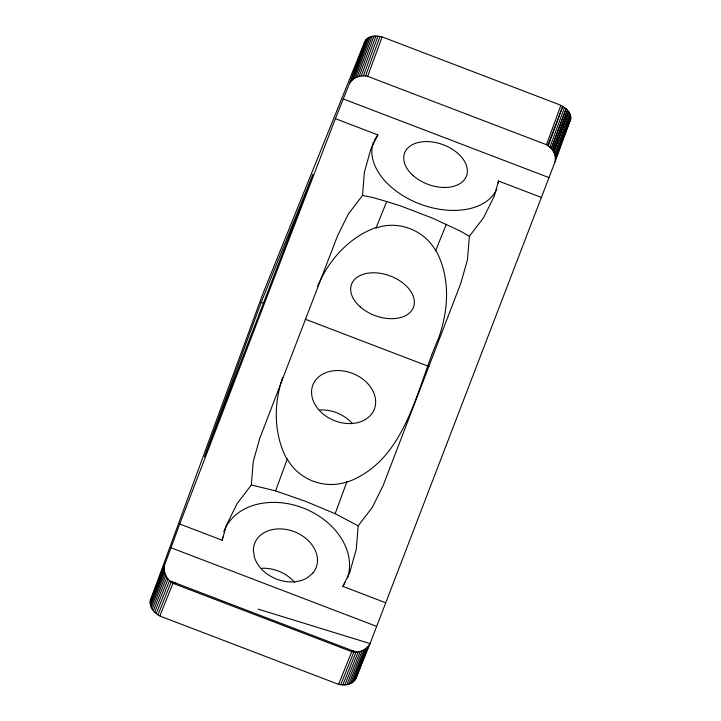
<?xml version="1.0" encoding="UTF-8"?>
<svg xmlns="http://www.w3.org/2000/svg" width="721" height="721" viewBox="0 0 721 721"><rect width="100%" height="100%" fill="white"/><g stroke="black" fill="none" stroke-linecap="round" stroke-linejoin="round"><path stroke-width="1.08" d="M355.642 679.11L370.071 643.583L555.053 161.846C556.576 154.934 552.475 147.958 546.446 144.705L367.656 76.327C360.942 74.669 353.209 77.201 349.577 83.276L335.382 118.65L179.727 524.005L164.595 565.012L150.301 600.593C149.157 607.974 155.312 614.346 161.792 616.761L336.554 683.589C343.331 686.383 353.317 685.193 356.336 677.614L363.312 658.633M258.172 609.128L370.071 643.583C366.592 649.981 358.824 653.307 351.776 651.676L172.986 583.307C166.65 579.747 163.018 572.159 164.595 565.012M179.727 524.005L222.203 540.245L226.412 525.248L237.146 503.573L251.35 484.981L253.233 461.674L259.758 438.386L337.59 235.713L348.324 214.029L362.528 195.436L364.411 172.13L370.945 148.85L377.858 134.89L335.382 118.65M540.984 197.275L498.508 181.025L494.309 196.022L483.575 217.697L469.362 236.29L467.478 259.596L460.953 282.884L383.121 485.566L372.387 507.242L358.184 525.834L356.3 549.141L349.766 572.429L342.854 586.38L385.329 602.63M564.038 135.909L570.365 120.245C572.618 112.846 565.084 106.834 558.919 104.509L384.158 37.681C377.912 35.293 368.314 34.707 364.763 41.62L262.714 294.195L150.301 600.593M498.139 183.053L498.508 181.025M222.203 540.245L222.789 537.082M282.659 377.561C273.656 403.643 273.592 433.384 286.399 458.232L287.291 459.034C298.755 479.807 324.432 489.478 346.846 481.97L348.081 481.817C406.635 459.556 416.197 388.637 438.458 338.555C448.498 310.625 450.643 278.477 436.502 251.53L435.682 250.611C424.029 230.026 398.434 220.148 376.029 227.953L374.821 227.944C348.279 237.993 328.37 260.66 317.537 286.453M346.954 481.601L335.175 513.694L358.184 525.834M555.053 161.846L570.753 118.911M261.164 302.333L204.404 456.826L312.887 174.311L261.164 302.333L263.264 303.135M350.739 81.662L366.313 39.276M352.064 80.193L367.458 38.303M353.605 78.895L368.81 37.492M355.318 77.814L370.369 36.852M357.183 76.958L372.09 36.392M359.175 76.336L373.947 36.122M361.248 75.957L375.911 36.05M363.375 75.849L377.948 36.176M365.52 75.993L380.03 36.492M367.656 76.327L382.112 36.996M251.35 484.981L275.593 490.884L287.291 459.034M546.446 144.705L560.902 105.365M548.266 145.876L562.777 106.375L547.681 145.525M549.943 147.192L564.516 107.519M551.43 148.787L566.093 108.781L551.186 148.544M552.71 150.319L567.481 110.133L552.511 150.067M553.755 152.122L568.662 111.566L553.602 151.861M554.548 154.006L569.599 113.044M555.071 155.943L570.284 114.54M555.323 157.917L570.708 116.036M555.296 159.891L570.87 117.505M349.577 83.276L365.412 40.394M150.13 602.26L164.325 567.139M150.238 603.982L164.262 569.275M150.617 605.721L164.487 571.402M151.266 607.433L164.983 573.492M152.167 609.11L165.749 575.493M153.312 610.714L166.776 577.395M154.673 612.219L168.038 579.143M156.223 613.598L169.516 580.711L356.075 652.072L342.79 684.941M157.953 614.833L171.183 582.09L172.076 581.694L171.977 582.586L176.05 583.217M159.819 615.887L172.986 583.307M376.029 227.953L386.69 201.556L400.705 205.972L432.636 218.184L459.881 230.855L469.362 236.29M446.299 224.312L435.538 250.917M338.609 684.265L351.776 651.676L353.29 651.009L353.921 651.982L340.7 684.716M344.854 684.95L358.211 651.874M346.846 684.725L360.311 651.405M348.739 684.283L362.321 650.675M350.496 683.625L364.213 649.684M352.091 682.76L365.953 648.449M353.497 681.706L367.521 646.998M354.687 680.489L368.873 645.358M352.93 651.829L353.29 651.009M342.854 586.38L344.989 582.685M374.424 140.063L377.858 134.89M362.528 195.436L372.649 197.5L386.69 201.556M275.593 490.884L305.542 501.338L335.175 513.694M343.331 98.966L548.933 177.591M305.226 319.187L429.004 366.52M171.003 547.753L376.605 626.378M261.669 568.292A33.022 25.298 22 0 1 294.592 582.325M319.845 409.961A33.022 25.298 22 0 1 352.091 423.227M223.753 531.81A66.044 50.596 22 0 1 302.225 507.647A66.044 50.596 22 0 1 347.486 577.954M496.778 189.118A66.044 42.44 20.2 0 1 419.631 203.881A66.044 42.44 20.2 0 1 373.46 141.965M312.968 572.934L307.786 577.485A33.022 25.298 22 0 1 254.369 557.063L253.386 550.15A33.022 25.298 22 0 1 294.168 531.647A33.022 25.298 22 0 1 312.968 572.934M413.223 175.663A33.022 21.224 20.2 0 0 466.37 176.312A33.022 21.224 20.2 0 0 426.994 141.577A33.022 21.224 20.2 0 0 413.223 175.663M360.212 306.876A33.022 21.224 20.2 0 0 413.358 307.516A33.022 21.224 20.2 0 0 373.992 272.781A33.022 21.224 20.2 0 0 360.212 306.876M315.627 405.517A33.022 25.298 22 0 0 371.144 414.602A33.022 25.298 22 0 0 344.052 371.072A33.022 25.298 22 0 0 315.627 405.517"/></g></svg>
